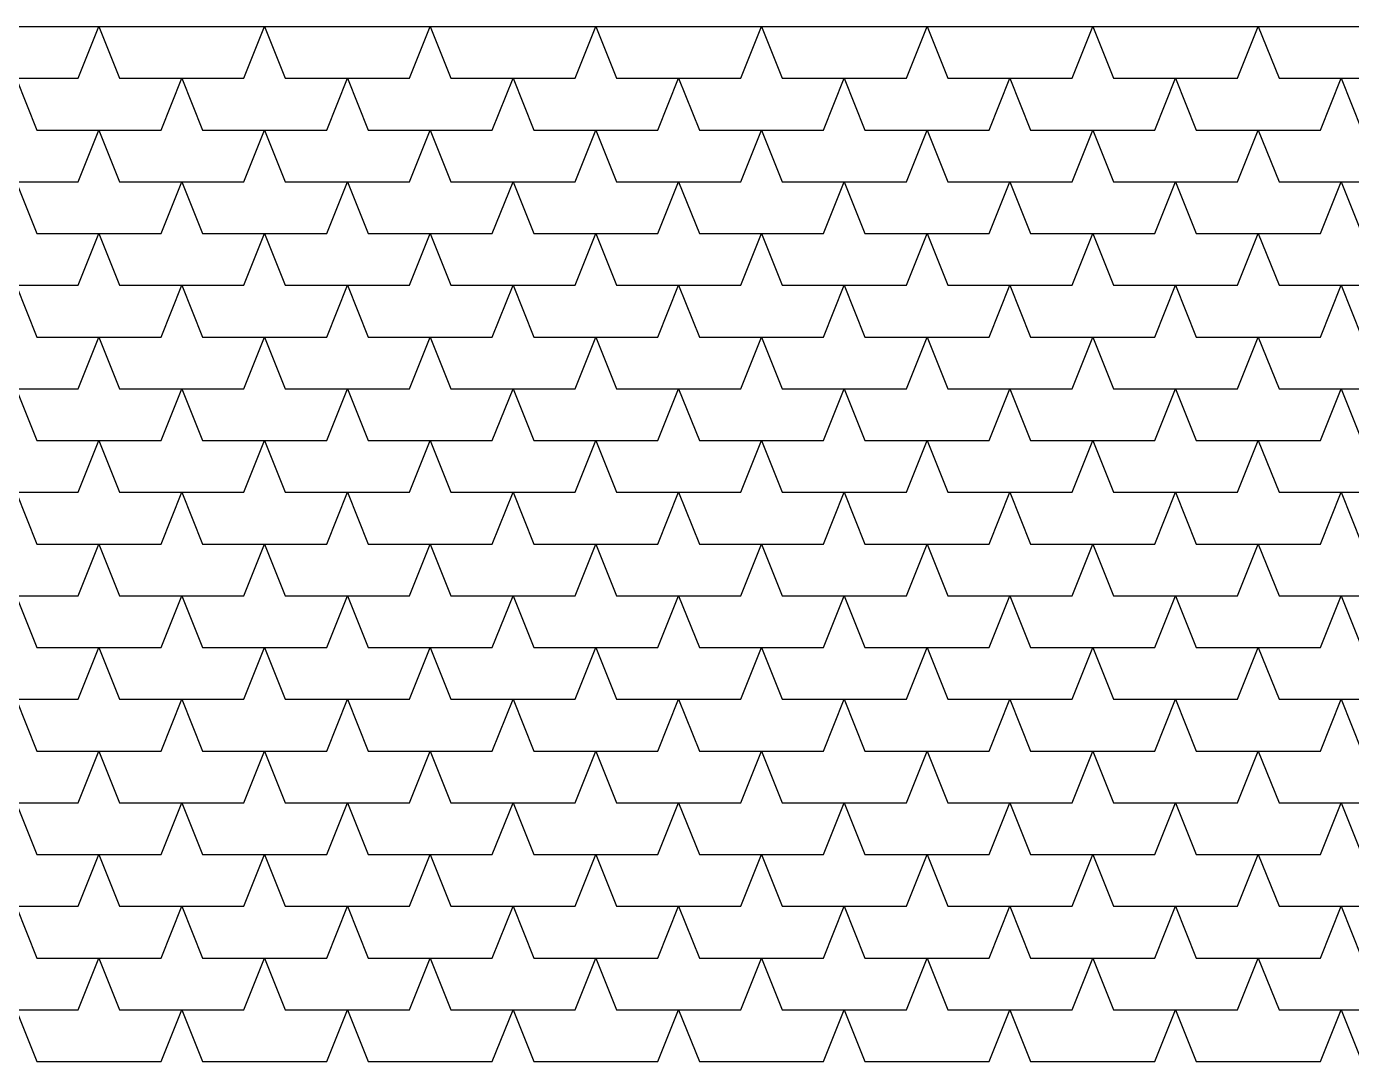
# Model space of a CAD drawing. Header units: inches. Extents: x 86794 to 87086, y 41803 to 41823.
# Drawn here: x 87035.281 to 87036.561, y 41820.73 to 41821.73 of the extents above; entities that cross this region are included whole.
import ezdxf

# ---------------------------------------------------------------- set-up
doc = ezdxf.new("R2010")
doc.units = ezdxf.units.IN
doc.header["$MEASUREMENT"] = 0

msp = doc.modelspace()

# ---------------------------------------------------------------- linework, layer by layer
at = {"ltscale": 0.006}
msp.add_line((87029.6509, 41821.7295), (87037.8509, 41821.7295), dxfattribs=at)
at = {"color": 250}
for p, q in [((87035.3309, 41821.6795), (87035.3509, 41821.7295)), ((87035.3509, 41821.7295), (87035.3709, 41821.6795)), ((87035.4909, 41821.6795), (87035.5109, 41821.7295)), ((87035.5109, 41821.7295), (87035.5309, 41821.6795)), ((87035.6509, 41821.6795), (87035.6709, 41821.7295)), ((87035.6709, 41821.7295), (87035.6909, 41821.6795)), ((87035.8109, 41821.6795), (87035.8309, 41821.7295)), ((87035.8309, 41821.7295), (87035.8509, 41821.6795)), ((87035.9709, 41821.6795), (87035.9909, 41821.7295)), ((87035.9909, 41821.7295), (87036.0109, 41821.6795)), ((87036.1309, 41821.6795), (87036.1509, 41821.7295)), ((87036.1509, 41821.7295), (87036.1709, 41821.6795)), ((87036.2909, 41821.6795), (87036.3109, 41821.7295)), ((87036.3109, 41821.7295), (87036.3309, 41821.6795)), ((87036.4509, 41821.6795), (87036.4709, 41821.7295)), ((87036.4709, 41821.7295), (87036.4909, 41821.6795)), ((87035.2109, 41821.6795), (87035.3309, 41821.6795)), ((87035.2709, 41821.6795), (87035.2909, 41821.6295)), ((87035.3709, 41821.6795), (87035.4909, 41821.6795)), ((87035.4109, 41821.6295), (87035.4309, 41821.6795)), ((87035.4309, 41821.6795), (87035.4509, 41821.6295)), ((87035.5309, 41821.6795), (87035.6509, 41821.6795)), ((87035.5709, 41821.6295), (87035.5909, 41821.6795)), ((87035.5909, 41821.6795), (87035.6109, 41821.6295)), ((87035.6909, 41821.6795), (87035.8109, 41821.6795)), ((87035.7309, 41821.6295), (87035.7509, 41821.6795)), ((87035.7509, 41821.6795), (87035.7709, 41821.6295)), ((87035.8509, 41821.6795), (87035.9709, 41821.6795)), ((87035.8909, 41821.6295), (87035.9109, 41821.6795)), ((87035.9109, 41821.6795), (87035.9309, 41821.6295)), ((87036.0109, 41821.6795), (87036.1309, 41821.6795)), ((87036.0509, 41821.6295), (87036.0709, 41821.6795)), ((87036.0709, 41821.6795), (87036.0909, 41821.6295)), ((87036.1709, 41821.6795), (87036.2909, 41821.6795)), ((87036.2109, 41821.6295), (87036.2309, 41821.6795)), ((87036.2309, 41821.6795), (87036.2509, 41821.6295)), ((87036.3309, 41821.6795), (87036.4509, 41821.6795)), ((87036.3709, 41821.6295), (87036.3909, 41821.6795)), ((87036.3909, 41821.6795), (87036.4109, 41821.6295)), ((87036.4909, 41821.6795), (87036.6109, 41821.6795)), ((87036.5309, 41821.6295), (87036.5509, 41821.6795)), ((87036.5509, 41821.6795), (87036.5709, 41821.6295)), ((87035.2909, 41821.6295), (87035.4109, 41821.6295)), ((87035.3309, 41821.5795), (87035.3509, 41821.6295)), ((87035.3509, 41821.6295), (87035.3709, 41821.5795)), ((87035.4509, 41821.6295), (87035.5709, 41821.6295)), ((87035.4909, 41821.5795), (87035.5109, 41821.6295)), ((87035.5109, 41821.6295), (87035.5309, 41821.5795)), ((87035.6109, 41821.6295), (87035.7309, 41821.6295)), ((87035.6509, 41821.5795), (87035.6709, 41821.6295)), ((87035.6709, 41821.6295), (87035.6909, 41821.5795)), ((87035.7709, 41821.6295), (87035.8909, 41821.6295)), ((87035.8109, 41821.5795), (87035.8309, 41821.6295)), ((87035.8309, 41821.6295), (87035.8509, 41821.5795)), ((87035.9309, 41821.6295), (87036.0509, 41821.6295)), ((87035.9709, 41821.5795), (87035.9909, 41821.6295)), ((87035.9909, 41821.6295), (87036.0109, 41821.5795)), ((87036.0909, 41821.6295), (87036.2109, 41821.6295)), ((87036.1309, 41821.5795), (87036.1509, 41821.6295)), ((87036.1509, 41821.6295), (87036.1709, 41821.5795)), ((87036.2509, 41821.6295), (87036.3709, 41821.6295)), ((87036.2909, 41821.5795), (87036.3109, 41821.6295)), ((87036.3109, 41821.6295), (87036.3309, 41821.5795)), ((87036.4109, 41821.6295), (87036.5309, 41821.6295)), ((87036.4509, 41821.5795), (87036.4709, 41821.6295)), ((87036.4709, 41821.6295), (87036.4909, 41821.5795)), ((87035.2109, 41821.5795), (87035.3309, 41821.5795)), ((87035.2709, 41821.5795), (87035.2909, 41821.5295)), ((87035.3709, 41821.5795), (87035.4909, 41821.5795)), ((87035.4109, 41821.5295), (87035.4309, 41821.5795)), ((87035.4309, 41821.5795), (87035.4509, 41821.5295)), ((87035.5309, 41821.5795), (87035.6509, 41821.5795)), ((87035.5709, 41821.5295), (87035.5909, 41821.5795)), ((87035.5909, 41821.5795), (87035.6109, 41821.5295)), ((87035.6909, 41821.5795), (87035.8109, 41821.5795)), ((87035.7309, 41821.5295), (87035.7509, 41821.5795)), ((87035.7509, 41821.5795), (87035.7709, 41821.5295)), ((87035.8509, 41821.5795), (87035.9709, 41821.5795)), ((87035.8909, 41821.5295), (87035.9109, 41821.5795)), ((87035.9109, 41821.5795), (87035.9309, 41821.5295)), ((87036.0109, 41821.5795), (87036.1309, 41821.5795)), ((87036.0509, 41821.5295), (87036.0709, 41821.5795)), ((87036.0709, 41821.5795), (87036.0909, 41821.5295)), ((87036.1709, 41821.5795), (87036.2909, 41821.5795)), ((87036.2109, 41821.5295), (87036.2309, 41821.5795)), ((87036.2309, 41821.5795), (87036.2509, 41821.5295)), ((87036.3309, 41821.5795), (87036.4509, 41821.5795)), ((87036.3709, 41821.5295), (87036.3909, 41821.5795)), ((87036.3909, 41821.5795), (87036.4109, 41821.5295)), ((87036.4909, 41821.5795), (87036.6109, 41821.5795)), ((87036.5309, 41821.5295), (87036.5509, 41821.5795)), ((87036.5509, 41821.5795), (87036.5709, 41821.5295)), ((87035.2909, 41821.5295), (87035.4109, 41821.5295)), ((87035.3309, 41821.4795), (87035.3509, 41821.5295)), ((87035.3509, 41821.5295), (87035.3709, 41821.4795)), ((87035.4509, 41821.5295), (87035.5709, 41821.5295)), ((87035.4909, 41821.4795), (87035.5109, 41821.5295)), ((87035.5109, 41821.5295), (87035.5309, 41821.4795)), ((87035.6109, 41821.5295), (87035.7309, 41821.5295)), ((87035.6509, 41821.4795), (87035.6709, 41821.5295)), ((87035.6709, 41821.5295), (87035.6909, 41821.4795)), ((87035.7709, 41821.5295), (87035.8909, 41821.5295)), ((87035.8109, 41821.4795), (87035.8309, 41821.5295)), ((87035.8309, 41821.5295), (87035.8509, 41821.4795)), ((87035.9309, 41821.5295), (87036.0509, 41821.5295)), ((87035.9709, 41821.4795), (87035.9909, 41821.5295)), ((87035.9909, 41821.5295), (87036.0109, 41821.4795)), ((87036.0909, 41821.5295), (87036.2109, 41821.5295)), ((87036.1309, 41821.4795), (87036.1509, 41821.5295)), ((87036.1509, 41821.5295), (87036.1709, 41821.4795)), ((87036.2509, 41821.5295), (87036.3709, 41821.5295)), ((87036.2909, 41821.4795), (87036.3109, 41821.5295)), ((87036.3109, 41821.5295), (87036.3309, 41821.4795)), ((87036.4109, 41821.5295), (87036.5309, 41821.5295)), ((87036.4509, 41821.4795), (87036.4709, 41821.5295)), ((87036.4709, 41821.5295), (87036.4909, 41821.4795)), ((87035.2109, 41821.4795), (87035.3309, 41821.4795)), ((87035.2709, 41821.4795), (87035.2909, 41821.4295)), ((87035.3709, 41821.4795), (87035.4909, 41821.4795)), ((87035.4109, 41821.4295), (87035.4309, 41821.4795)), ((87035.4309, 41821.4795), (87035.4509, 41821.4295)), ((87035.5309, 41821.4795), (87035.6509, 41821.4795)), ((87035.5709, 41821.4295), (87035.5909, 41821.4795)), ((87035.5909, 41821.4795), (87035.6109, 41821.4295)), ((87035.6909, 41821.4795), (87035.8109, 41821.4795)), ((87035.7309, 41821.4295), (87035.7509, 41821.4795)), ((87035.7509, 41821.4795), (87035.7709, 41821.4295)), ((87035.8509, 41821.4795), (87035.9709, 41821.4795)), ((87035.8909, 41821.4295), (87035.9109, 41821.4795)), ((87035.9109, 41821.4795), (87035.9309, 41821.4295)), ((87036.0109, 41821.4795), (87036.1309, 41821.4795)), ((87036.0509, 41821.4295), (87036.0709, 41821.4795)), ((87036.0709, 41821.4795), (87036.0909, 41821.4295)), ((87036.1709, 41821.4795), (87036.2909, 41821.4795)), ((87036.2109, 41821.4295), (87036.2309, 41821.4795)), ((87036.2309, 41821.4795), (87036.2509, 41821.4295)), ((87036.3309, 41821.4795), (87036.4509, 41821.4795)), ((87036.3709, 41821.4295), (87036.3909, 41821.4795)), ((87036.3909, 41821.4795), (87036.4109, 41821.4295)), ((87036.4909, 41821.4795), (87036.6109, 41821.4795)), ((87036.5309, 41821.4295), (87036.5509, 41821.4795)), ((87036.5509, 41821.4795), (87036.5709, 41821.4295)), ((87035.2909, 41821.4295), (87035.4109, 41821.4295)), ((87035.3309, 41821.3795), (87035.3509, 41821.4295)), ((87035.3509, 41821.4295), (87035.3709, 41821.3795)), ((87035.4509, 41821.4295), (87035.5709, 41821.4295)), ((87035.4909, 41821.3795), (87035.5109, 41821.4295)), ((87035.5109, 41821.4295), (87035.5309, 41821.3795)), ((87035.6109, 41821.4295), (87035.7309, 41821.4295)), ((87035.6509, 41821.3795), (87035.6709, 41821.4295)), ((87035.6709, 41821.4295), (87035.6909, 41821.3795)), ((87035.7709, 41821.4295), (87035.8909, 41821.4295)), ((87035.8109, 41821.3795), (87035.8309, 41821.4295)), ((87035.8309, 41821.4295), (87035.8509, 41821.3795)), ((87035.9309, 41821.4295), (87036.0509, 41821.4295)), ((87035.9709, 41821.3795), (87035.9909, 41821.4295)), ((87035.9909, 41821.4295), (87036.0109, 41821.3795)), ((87036.0909, 41821.4295), (87036.2109, 41821.4295)), ((87036.1309, 41821.3795), (87036.1509, 41821.4295)), ((87036.1509, 41821.4295), (87036.1709, 41821.3795)), ((87036.2509, 41821.4295), (87036.3709, 41821.4295)), ((87036.2909, 41821.3795), (87036.3109, 41821.4295)), ((87036.3109, 41821.4295), (87036.3309, 41821.3795)), ((87036.4109, 41821.4295), (87036.5309, 41821.4295)), ((87036.4509, 41821.3795), (87036.4709, 41821.4295)), ((87036.4709, 41821.4295), (87036.4909, 41821.3795)), ((87035.2109, 41821.3795), (87035.3309, 41821.3795)), ((87035.2709, 41821.3795), (87035.2909, 41821.3295)), ((87035.3709, 41821.3795), (87035.4909, 41821.3795)), ((87035.4109, 41821.3295), (87035.4309, 41821.3795)), ((87035.4309, 41821.3795), (87035.4509, 41821.3295)), ((87035.5309, 41821.3795), (87035.6509, 41821.3795)), ((87035.5709, 41821.3295), (87035.5909, 41821.3795)), ((87035.5909, 41821.3795), (87035.6109, 41821.3295)), ((87035.6909, 41821.3795), (87035.8109, 41821.3795)), ((87035.7309, 41821.3295), (87035.7509, 41821.3795)), ((87035.7509, 41821.3795), (87035.7709, 41821.3295)), ((87035.8509, 41821.3795), (87035.9709, 41821.3795)), ((87035.8909, 41821.3295), (87035.9109, 41821.3795)), ((87035.9109, 41821.3795), (87035.9309, 41821.3295)), ((87036.0109, 41821.3795), (87036.1309, 41821.3795)), ((87036.0509, 41821.3295), (87036.0709, 41821.3795)), ((87036.0709, 41821.3795), (87036.0909, 41821.3295)), ((87036.1709, 41821.3795), (87036.2909, 41821.3795)), ((87036.2109, 41821.3295), (87036.2309, 41821.3795)), ((87036.2309, 41821.3795), (87036.2509, 41821.3295)), ((87036.3309, 41821.3795), (87036.4509, 41821.3795)), ((87036.3709, 41821.3295), (87036.3909, 41821.3795)), ((87036.3909, 41821.3795), (87036.4109, 41821.3295)), ((87036.4909, 41821.3795), (87036.6109, 41821.3795)), ((87036.5309, 41821.3295), (87036.5509, 41821.3795)), ((87036.5509, 41821.3795), (87036.5709, 41821.3295)), ((87035.2909, 41821.3295), (87035.4109, 41821.3295)), ((87035.3309, 41821.2795), (87035.3509, 41821.3295)), ((87035.3509, 41821.3295), (87035.3709, 41821.2795)), ((87035.4509, 41821.3295), (87035.5709, 41821.3295)), ((87035.4909, 41821.2795), (87035.5109, 41821.3295)), ((87035.5109, 41821.3295), (87035.5309, 41821.2795)), ((87035.6109, 41821.3295), (87035.7309, 41821.3295)), ((87035.6509, 41821.2795), (87035.6709, 41821.3295)), ((87035.6709, 41821.3295), (87035.6909, 41821.2795)), ((87035.7709, 41821.3295), (87035.8909, 41821.3295)), ((87035.8109, 41821.2795), (87035.8309, 41821.3295)), ((87035.8309, 41821.3295), (87035.8509, 41821.2795)), ((87035.9309, 41821.3295), (87036.0509, 41821.3295)), ((87035.9709, 41821.2795), (87035.9909, 41821.3295)), ((87035.9909, 41821.3295), (87036.0109, 41821.2795)), ((87036.0909, 41821.3295), (87036.2109, 41821.3295)), ((87036.1309, 41821.2795), (87036.1509, 41821.3295)), ((87036.1509, 41821.3295), (87036.1709, 41821.2795)), ((87036.2509, 41821.3295), (87036.3709, 41821.3295)), ((87036.2909, 41821.2795), (87036.3109, 41821.3295)), ((87036.3109, 41821.3295), (87036.3309, 41821.2795)), ((87036.4109, 41821.3295), (87036.5309, 41821.3295)), ((87036.4509, 41821.2795), (87036.4709, 41821.3295)), ((87036.4709, 41821.3295), (87036.4909, 41821.2795)), ((87035.2109, 41821.2795), (87035.3309, 41821.2795)), ((87035.2709, 41821.2795), (87035.2909, 41821.2295)), ((87035.3709, 41821.2795), (87035.4909, 41821.2795)), ((87035.4109, 41821.2295), (87035.4309, 41821.2795)), ((87035.4309, 41821.2795), (87035.4509, 41821.2295)), ((87035.5309, 41821.2795), (87035.6509, 41821.2795)), ((87035.5709, 41821.2295), (87035.5909, 41821.2795)), ((87035.5909, 41821.2795), (87035.6109, 41821.2295)), ((87035.6909, 41821.2795), (87035.8109, 41821.2795)), ((87035.7309, 41821.2295), (87035.7509, 41821.2795)), ((87035.7509, 41821.2795), (87035.7709, 41821.2295)), ((87035.8509, 41821.2795), (87035.9709, 41821.2795)), ((87035.8909, 41821.2295), (87035.9109, 41821.2795)), ((87035.9109, 41821.2795), (87035.9309, 41821.2295)), ((87036.0109, 41821.2795), (87036.1309, 41821.2795)), ((87036.0509, 41821.2295), (87036.0709, 41821.2795)), ((87036.0709, 41821.2795), (87036.0909, 41821.2295)), ((87036.1709, 41821.2795), (87036.2909, 41821.2795)), ((87036.2109, 41821.2295), (87036.2309, 41821.2795)), ((87036.2309, 41821.2795), (87036.2509, 41821.2295)), ((87036.3309, 41821.2795), (87036.4509, 41821.2795)), ((87036.3709, 41821.2295), (87036.3909, 41821.2795)), ((87036.3909, 41821.2795), (87036.4109, 41821.2295)), ((87036.4909, 41821.2795), (87036.6109, 41821.2795)), ((87036.5309, 41821.2295), (87036.5509, 41821.2795)), ((87036.5509, 41821.2795), (87036.5709, 41821.2295)), ((87035.2909, 41821.2295), (87035.4109, 41821.2295)), ((87035.3309, 41821.1795), (87035.3509, 41821.2295)), ((87035.3509, 41821.2295), (87035.3709, 41821.1795)), ((87035.4509, 41821.2295), (87035.5709, 41821.2295)), ((87035.4909, 41821.1795), (87035.5109, 41821.2295)), ((87035.5109, 41821.2295), (87035.5309, 41821.1795)), ((87035.6109, 41821.2295), (87035.7309, 41821.2295)), ((87035.6509, 41821.1795), (87035.6709, 41821.2295)), ((87035.6709, 41821.2295), (87035.6909, 41821.1795)), ((87035.7709, 41821.2295), (87035.8909, 41821.2295)), ((87035.8109, 41821.1795), (87035.8309, 41821.2295)), ((87035.8309, 41821.2295), (87035.8509, 41821.1795)), ((87035.9309, 41821.2295), (87036.0509, 41821.2295)), ((87035.9709, 41821.1795), (87035.9909, 41821.2295)), ((87035.9909, 41821.2295), (87036.0109, 41821.1795)), ((87036.0909, 41821.2295), (87036.2109, 41821.2295)), ((87036.1309, 41821.1795), (87036.1509, 41821.2295)), ((87036.1509, 41821.2295), (87036.1709, 41821.1795)), ((87036.2509, 41821.2295), (87036.3709, 41821.2295)), ((87036.2909, 41821.1795), (87036.3109, 41821.2295)), ((87036.3109, 41821.2295), (87036.3309, 41821.1795)), ((87036.4109, 41821.2295), (87036.5309, 41821.2295)), ((87036.4509, 41821.1795), (87036.4709, 41821.2295)), ((87036.4709, 41821.2295), (87036.4909, 41821.1795)), ((87035.2109, 41821.1795), (87035.3309, 41821.1795)), ((87035.2709, 41821.1795), (87035.2909, 41821.1295)), ((87035.3709, 41821.1795), (87035.4909, 41821.1795)), ((87035.4109, 41821.1295), (87035.4309, 41821.1795)), ((87035.4309, 41821.1795), (87035.4509, 41821.1295)), ((87035.5309, 41821.1795), (87035.6509, 41821.1795)), ((87035.5709, 41821.1295), (87035.5909, 41821.1795)), ((87035.5909, 41821.1795), (87035.6109, 41821.1295)), ((87035.6909, 41821.1795), (87035.8109, 41821.1795)), ((87035.7309, 41821.1295), (87035.7509, 41821.1795)), ((87035.7509, 41821.1795), (87035.7709, 41821.1295)), ((87035.8509, 41821.1795), (87035.9709, 41821.1795)), ((87035.8909, 41821.1295), (87035.9109, 41821.1795)), ((87035.9109, 41821.1795), (87035.9309, 41821.1295)), ((87036.0109, 41821.1795), (87036.1309, 41821.1795)), ((87036.0509, 41821.1295), (87036.0709, 41821.1795)), ((87036.0709, 41821.1795), (87036.0909, 41821.1295)), ((87036.1709, 41821.1795), (87036.2909, 41821.1795)), ((87036.2109, 41821.1295), (87036.2309, 41821.1795)), ((87036.2309, 41821.1795), (87036.2509, 41821.1295)), ((87036.3309, 41821.1795), (87036.4509, 41821.1795)), ((87036.3709, 41821.1295), (87036.3909, 41821.1795)), ((87036.3909, 41821.1795), (87036.4109, 41821.1295)), ((87036.4909, 41821.1795), (87036.6109, 41821.1795)), ((87036.5309, 41821.1295), (87036.5509, 41821.1795)), ((87036.5509, 41821.1795), (87036.5709, 41821.1295)), ((87035.2909, 41821.1295), (87035.4109, 41821.1295)), ((87035.3309, 41821.0795), (87035.3509, 41821.1295)), ((87035.3509, 41821.1295), (87035.3709, 41821.0795)), ((87035.4509, 41821.1295), (87035.5709, 41821.1295)), ((87035.4909, 41821.0795), (87035.5109, 41821.1295)), ((87035.5109, 41821.1295), (87035.5309, 41821.0795)), ((87035.6109, 41821.1295), (87035.7309, 41821.1295)), ((87035.6509, 41821.0795), (87035.6709, 41821.1295)), ((87035.6709, 41821.1295), (87035.6909, 41821.0795)), ((87035.7709, 41821.1295), (87035.8909, 41821.1295)), ((87035.8109, 41821.0795), (87035.8309, 41821.1295)), ((87035.8309, 41821.1295), (87035.8509, 41821.0795)), ((87035.9309, 41821.1295), (87036.0509, 41821.1295)), ((87035.9709, 41821.0795), (87035.9909, 41821.1295)), ((87035.9909, 41821.1295), (87036.0109, 41821.0795)), ((87036.0909, 41821.1295), (87036.2109, 41821.1295)), ((87036.1309, 41821.0795), (87036.1509, 41821.1295)), ((87036.1509, 41821.1295), (87036.1709, 41821.0795)), ((87036.2509, 41821.1295), (87036.3709, 41821.1295)), ((87036.2909, 41821.0795), (87036.3109, 41821.1295)), ((87036.3109, 41821.1295), (87036.3309, 41821.0795)), ((87036.4109, 41821.1295), (87036.5309, 41821.1295)), ((87036.4509, 41821.0795), (87036.4709, 41821.1295)), ((87036.4709, 41821.1295), (87036.4909, 41821.0795)), ((87035.2109, 41821.0795), (87035.3309, 41821.0795)), ((87035.2709, 41821.0795), (87035.2909, 41821.0295)), ((87035.3709, 41821.0795), (87035.4909, 41821.0795)), ((87035.4109, 41821.0295), (87035.4309, 41821.0795)), ((87035.4309, 41821.0795), (87035.4509, 41821.0295)), ((87035.5309, 41821.0795), (87035.6509, 41821.0795)), ((87035.5709, 41821.0295), (87035.5909, 41821.0795)), ((87035.5909, 41821.0795), (87035.6109, 41821.0295)), ((87035.6909, 41821.0795), (87035.8109, 41821.0795)), ((87035.7309, 41821.0295), (87035.7509, 41821.0795)), ((87035.7509, 41821.0795), (87035.7709, 41821.0295)), ((87035.8509, 41821.0795), (87035.9709, 41821.0795)), ((87035.8909, 41821.0295), (87035.9109, 41821.0795)), ((87035.9109, 41821.0795), (87035.9309, 41821.0295)), ((87036.0109, 41821.0795), (87036.1309, 41821.0795)), ((87036.0509, 41821.0295), (87036.0709, 41821.0795)), ((87036.0709, 41821.0795), (87036.0909, 41821.0295)), ((87036.1709, 41821.0795), (87036.2909, 41821.0795)), ((87036.2109, 41821.0295), (87036.2309, 41821.0795)), ((87036.2309, 41821.0795), (87036.2509, 41821.0295)), ((87036.3309, 41821.0795), (87036.4509, 41821.0795)), ((87036.3709, 41821.0295), (87036.3909, 41821.0795)), ((87036.3909, 41821.0795), (87036.4109, 41821.0295)), ((87036.4909, 41821.0795), (87036.6109, 41821.0795)), ((87036.5309, 41821.0295), (87036.5509, 41821.0795)), ((87036.5509, 41821.0795), (87036.5709, 41821.0295)), ((87035.2909, 41821.0295), (87035.4109, 41821.0295)), ((87035.3309, 41820.9795), (87035.3509, 41821.0295)), ((87035.3509, 41821.0295), (87035.3709, 41820.9795)), ((87035.4509, 41821.0295), (87035.5709, 41821.0295)), ((87035.4909, 41820.9795), (87035.5109, 41821.0295)), ((87035.5109, 41821.0295), (87035.5309, 41820.9795)), ((87035.6109, 41821.0295), (87035.7309, 41821.0295)), ((87035.6509, 41820.9795), (87035.6709, 41821.0295)), ((87035.6709, 41821.0295), (87035.6909, 41820.9795)), ((87035.7709, 41821.0295), (87035.8909, 41821.0295)), ((87035.8109, 41820.9795), (87035.8309, 41821.0295)), ((87035.8309, 41821.0295), (87035.8509, 41820.9795)), ((87035.9309, 41821.0295), (87036.0509, 41821.0295)), ((87035.9709, 41820.9795), (87035.9909, 41821.0295)), ((87035.9909, 41821.0295), (87036.0109, 41820.9795)), ((87036.0909, 41821.0295), (87036.2109, 41821.0295)), ((87036.1309, 41820.9795), (87036.1509, 41821.0295)), ((87036.1509, 41821.0295), (87036.1709, 41820.9795)), ((87036.2509, 41821.0295), (87036.3709, 41821.0295)), ((87036.2909, 41820.9795), (87036.3109, 41821.0295)), ((87036.3109, 41821.0295), (87036.3309, 41820.9795)), ((87036.4109, 41821.0295), (87036.5309, 41821.0295)), ((87036.4509, 41820.9795), (87036.4709, 41821.0295)), ((87036.4709, 41821.0295), (87036.4909, 41820.9795)), ((87035.2109, 41820.9795), (87035.3309, 41820.9795)), ((87035.2709, 41820.9795), (87035.2909, 41820.9295)), ((87035.3709, 41820.9795), (87035.4909, 41820.9795)), ((87035.4109, 41820.9295), (87035.4309, 41820.9795)), ((87035.4309, 41820.9795), (87035.4509, 41820.9295)), ((87035.5309, 41820.9795), (87035.6509, 41820.9795)), ((87035.5709, 41820.9295), (87035.5909, 41820.9795)), ((87035.5909, 41820.9795), (87035.6109, 41820.9295)), ((87035.6909, 41820.9795), (87035.8109, 41820.9795)), ((87035.7309, 41820.9295), (87035.7509, 41820.9795)), ((87035.7509, 41820.9795), (87035.7709, 41820.9295)), ((87035.8509, 41820.9795), (87035.9709, 41820.9795)), ((87035.8909, 41820.9295), (87035.9109, 41820.9795)), ((87035.9109, 41820.9795), (87035.9309, 41820.9295)), ((87036.0109, 41820.9795), (87036.1309, 41820.9795)), ((87036.0509, 41820.9295), (87036.0709, 41820.9795)), ((87036.0709, 41820.9795), (87036.0909, 41820.9295)), ((87036.1709, 41820.9795), (87036.2909, 41820.9795)), ((87036.2109, 41820.9295), (87036.2309, 41820.9795)), ((87036.2309, 41820.9795), (87036.2509, 41820.9295)), ((87036.3309, 41820.9795), (87036.4509, 41820.9795)), ((87036.3709, 41820.9295), (87036.3909, 41820.9795)), ((87036.3909, 41820.9795), (87036.4109, 41820.9295)), ((87036.4909, 41820.9795), (87036.6109, 41820.9795)), ((87036.5309, 41820.9295), (87036.5509, 41820.9795)), ((87036.5509, 41820.9795), (87036.5709, 41820.9295)), ((87035.2909, 41820.9295), (87035.4109, 41820.9295)), ((87035.3309, 41820.8795), (87035.3509, 41820.9295)), ((87035.3509, 41820.9295), (87035.3709, 41820.8795)), ((87035.4509, 41820.9295), (87035.5709, 41820.9295)), ((87035.4909, 41820.8795), (87035.5109, 41820.9295)), ((87035.5109, 41820.9295), (87035.5309, 41820.8795)), ((87035.6109, 41820.9295), (87035.7309, 41820.9295)), ((87035.6509, 41820.8795), (87035.6709, 41820.9295)), ((87035.6709, 41820.9295), (87035.6909, 41820.8795)), ((87035.7709, 41820.9295), (87035.8909, 41820.9295)), ((87035.8109, 41820.8795), (87035.8309, 41820.9295)), ((87035.8309, 41820.9295), (87035.8509, 41820.8795)), ((87035.9309, 41820.9295), (87036.0509, 41820.9295)), ((87035.9709, 41820.8795), (87035.9909, 41820.9295)), ((87035.9909, 41820.9295), (87036.0109, 41820.8795)), ((87036.0909, 41820.9295), (87036.2109, 41820.9295)), ((87036.1309, 41820.8795), (87036.1509, 41820.9295)), ((87036.1509, 41820.9295), (87036.1709, 41820.8795)), ((87036.2509, 41820.9295), (87036.3709, 41820.9295)), ((87036.2909, 41820.8795), (87036.3109, 41820.9295)), ((87036.3109, 41820.9295), (87036.3309, 41820.8795)), ((87036.4109, 41820.9295), (87036.5309, 41820.9295)), ((87036.4509, 41820.8795), (87036.4709, 41820.9295)), ((87036.4709, 41820.9295), (87036.4909, 41820.8795)), ((87035.2109, 41820.8795), (87035.3309, 41820.8795)), ((87035.2709, 41820.8795), (87035.2909, 41820.8295)), ((87035.3709, 41820.8795), (87035.4909, 41820.8795)), ((87035.4109, 41820.8295), (87035.4309, 41820.8795)), ((87035.4309, 41820.8795), (87035.4509, 41820.8295)), ((87035.5309, 41820.8795), (87035.6509, 41820.8795)), ((87035.5709, 41820.8295), (87035.5909, 41820.8795)), ((87035.5909, 41820.8795), (87035.6109, 41820.8295)), ((87035.6909, 41820.8795), (87035.8109, 41820.8795)), ((87035.7309, 41820.8295), (87035.7509, 41820.8795)), ((87035.7509, 41820.8795), (87035.7709, 41820.8295)), ((87035.8509, 41820.8795), (87035.9709, 41820.8795)), ((87035.8909, 41820.8295), (87035.9109, 41820.8795)), ((87035.9109, 41820.8795), (87035.9309, 41820.8295)), ((87036.0109, 41820.8795), (87036.1309, 41820.8795)), ((87036.0509, 41820.8295), (87036.0709, 41820.8795)), ((87036.0709, 41820.8795), (87036.0909, 41820.8295)), ((87036.1709, 41820.8795), (87036.2909, 41820.8795)), ((87036.2109, 41820.8295), (87036.2309, 41820.8795)), ((87036.2309, 41820.8795), (87036.2509, 41820.8295)), ((87036.3309, 41820.8795), (87036.4509, 41820.8795)), ((87036.3709, 41820.8295), (87036.3909, 41820.8795)), ((87036.3909, 41820.8795), (87036.4109, 41820.8295)), ((87036.4909, 41820.8795), (87036.6109, 41820.8795)), ((87036.5309, 41820.8295), (87036.5509, 41820.8795)), ((87036.5509, 41820.8795), (87036.5709, 41820.8295)), ((87035.2909, 41820.8295), (87035.4109, 41820.8295)), ((87035.3309, 41820.7795), (87035.3509, 41820.8295)), ((87035.3509, 41820.8295), (87035.3709, 41820.7795)), ((87035.4509, 41820.8295), (87035.5709, 41820.8295)), ((87035.4909, 41820.7795), (87035.5109, 41820.8295)), ((87035.5109, 41820.8295), (87035.5309, 41820.7795)), ((87035.6109, 41820.8295), (87035.7309, 41820.8295)), ((87035.6509, 41820.7795), (87035.6709, 41820.8295)), ((87035.6709, 41820.8295), (87035.6909, 41820.7795)), ((87035.7709, 41820.8295), (87035.8909, 41820.8295)), ((87035.8109, 41820.7795), (87035.8309, 41820.8295)), ((87035.8309, 41820.8295), (87035.8509, 41820.7795)), ((87035.9309, 41820.8295), (87036.0509, 41820.8295)), ((87035.9709, 41820.7795), (87035.9909, 41820.8295)), ((87035.9909, 41820.8295), (87036.0109, 41820.7795)), ((87036.0909, 41820.8295), (87036.2109, 41820.8295)), ((87036.1309, 41820.7795), (87036.1509, 41820.8295)), ((87036.1509, 41820.8295), (87036.1709, 41820.7795)), ((87036.2509, 41820.8295), (87036.3709, 41820.8295)), ((87036.2909, 41820.7795), (87036.3109, 41820.8295)), ((87036.3109, 41820.8295), (87036.3309, 41820.7795)), ((87036.4109, 41820.8295), (87036.5309, 41820.8295)), ((87036.4509, 41820.7795), (87036.4709, 41820.8295)), ((87036.4709, 41820.8295), (87036.4909, 41820.7795)), ((87035.2109, 41820.7795), (87035.3309, 41820.7795)), ((87035.2709, 41820.7795), (87035.2909, 41820.7295)), ((87035.3709, 41820.7795), (87035.4909, 41820.7795)), ((87035.4109, 41820.7295), (87035.4309, 41820.7795)), ((87035.4309, 41820.7795), (87035.4509, 41820.7295)), ((87035.5309, 41820.7795), (87035.6509, 41820.7795)), ((87035.5709, 41820.7295), (87035.5909, 41820.7795)), ((87035.5909, 41820.7795), (87035.6109, 41820.7295)), ((87035.6909, 41820.7795), (87035.8109, 41820.7795)), ((87035.7309, 41820.7295), (87035.7509, 41820.7795)), ((87035.7509, 41820.7795), (87035.7709, 41820.7295)), ((87035.8509, 41820.7795), (87035.9709, 41820.7795)), ((87035.8909, 41820.7295), (87035.9109, 41820.7795)), ((87035.9109, 41820.7795), (87035.9309, 41820.7295)), ((87036.0109, 41820.7795), (87036.1309, 41820.7795)), ((87036.0509, 41820.7295), (87036.0709, 41820.7795)), ((87036.0709, 41820.7795), (87036.0909, 41820.7295)), ((87036.1709, 41820.7795), (87036.2909, 41820.7795)), ((87036.2109, 41820.7295), (87036.2309, 41820.7795)), ((87036.2309, 41820.7795), (87036.2509, 41820.7295)), ((87036.3309, 41820.7795), (87036.4509, 41820.7795)), ((87036.3709, 41820.7295), (87036.3909, 41820.7795)), ((87036.3909, 41820.7795), (87036.4109, 41820.7295)), ((87036.4909, 41820.7795), (87036.6109, 41820.7795)), ((87036.5309, 41820.7295), (87036.5509, 41820.7795)), ((87036.5509, 41820.7795), (87036.5709, 41820.7295)), ((87035.2909, 41820.7295), (87035.4109, 41820.7295)), ((87035.4509, 41820.7295), (87035.5709, 41820.7295)), ((87035.6109, 41820.7295), (87035.7309, 41820.7295)), ((87035.7709, 41820.7295), (87035.8909, 41820.7295)), ((87035.9309, 41820.7295), (87036.0509, 41820.7295)), ((87036.0909, 41820.7295), (87036.2109, 41820.7295)), ((87036.2509, 41820.7295), (87036.3709, 41820.7295)), ((87036.4109, 41820.7295), (87036.5309, 41820.7295))]:
    msp.add_line(p, q, dxfattribs=at)

doc.saveas('drawing.dxf')
